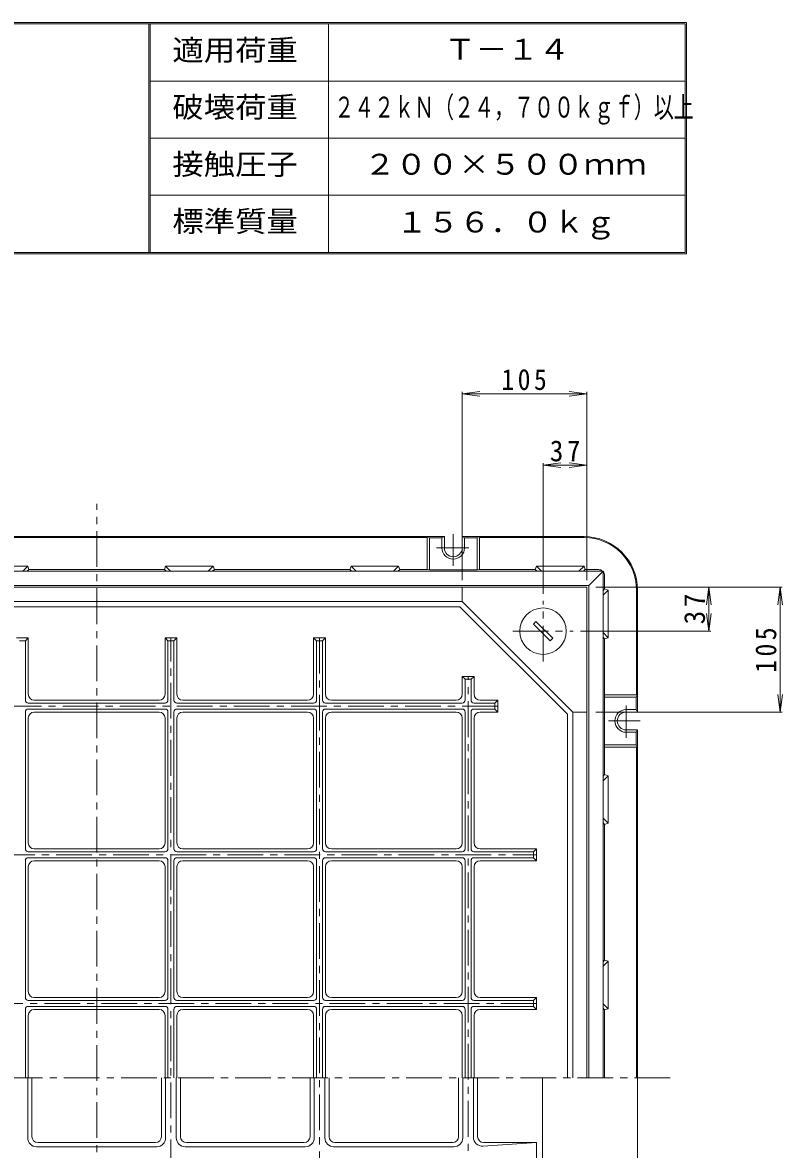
# Model space of a CAD drawing. Units: millimetres, scale not verified. Extents: x -1152 to 1125, y -823 to 838.
# Drawn here: x -538 to 101, y -109 to 838 of the extents above; entities that cross this region are included whole.
import ezdxf
from ezdxf.enums import TextEntityAlignment as Align

# ---------------------------------------------------------------- set-up
doc = ezdxf.new("R2010")
doc.units = ezdxf.units.MM
doc.header["$LTSCALE"] = 6
doc.linetypes.add('CHAIN1', pattern=[8, 5, -1, 1, -1])
for name, color, linetype, lineweight in [('1-0_1-0ﾚｲﾔ', 2, 'Continuous', 9), ('1-1_1-1ﾚｲﾔ', 3, 'Continuous', 9), ('1-F', 7, 'Continuous', 9), ('F-4_F-4ﾚｲﾔ', 2, 'Continuous', 9)]:
    doc.layers.add(name, color=color, linetype=linetype, lineweight=lineweight)
doc.styles.add('ＭＳ ゴシック', font='')
doc.styles.get('ＭＳ ゴシック').set_extended_font_data('MS Gothic')

msp = doc.modelspace()

# ---------------------------------------------------------------- linework, layer by layer
at = {"layer": '1-0_1-0ﾚｲﾔ', "linetype": 'CHAIN1'}
for p, q in [((-175.847, 408.112), (-175.847, 381.466)), ((-189.964, 396.465), (-162.774, 396.465)), ((-30.347, 236.849), (-30.347, 264.038)), ((-18.701, 250.965), (-45.347, 250.965))]:
    msp.add_line(p, q, dxfattribs=at)
at = {"layer": '1-0_1-0ﾚｲﾔ'}
for p, q in [((-183.347, 405.965), (-768.347, 405.965)), ((-197.847, 405.165), (-753.847, 405.165)), ((-195.847, 404.965), (-197.847, 405.965)), ((-197.847, 405.965), (-197.847, 378.215)), ((-185.347, 404.965), (-195.847, 404.965)), ((-195.847, 404.965), (-195.847, 378.117)), ((-185.347, 404.965), (-185.347, 396.465)), ((-168.347, 405.965), (-166.347, 404.965)), ((-168.347, 405.965), (-168.347, 396.465)), ((-65.847, 405.965), (-168.347, 405.965)), ((-166.347, 404.965), (-166.347, 396.465)), ((-155.847, 404.965), (-166.347, 404.965)), ((-155.847, 404.965), (-153.847, 405.965)), ((-155.847, 404.965), (-155.847, 378.117)), ((-153.847, 405.965), (-153.847, 378.215)), ((-65.847, 405.165), (-153.847, 405.165)), ((-533.847, 381.219), (-573.847, 381.219)), ((-538.101, 376.965), (-533.847, 381.219)), ((-532.846, 378.215), (-533.847, 381.219)), ((-418.849, 378.215), (-417.847, 381.219)), ((-413.594, 376.965), (-417.847, 381.219)), ((-417.847, 381.219), (-377.847, 381.219)), ((-382.101, 376.965), (-377.847, 381.219)), ((-376.846, 378.215), (-377.847, 381.219)), ((-262.848, 378.215), (-261.847, 381.219)), ((-257.594, 376.965), (-261.847, 381.219)), ((-261.847, 381.219), (-221.847, 381.219)), ((-226.101, 376.965), (-221.847, 381.219)), ((-220.846, 378.215), (-221.847, 381.219)), ((-106.848, 378.215), (-105.847, 381.219)), ((-101.594, 376.965), (-105.847, 381.219)), ((-105.847, 381.219), (-65.847, 381.219)), ((-70.101, 376.965), (-65.847, 381.219)), ((-64.846, 378.215), (-65.847, 381.219)), ((-49.847, 376.965), (-901.847, 376.965)), ((-532.846, 378.215), (-534.346, 376.965)), ((-418.849, 378.215), (-532.846, 378.215)), ((-418.849, 378.215), (-417.348, 376.965)), ((-376.846, 378.215), (-378.346, 376.965)), ((-262.848, 378.215), (-376.846, 378.215)), ((-262.849, 378.215), (-261.348, 376.965)), ((-220.846, 378.215), (-222.346, 376.965)), ((-197.847, 378.215), (-220.846, 378.215)), ((-197.847, 378.215), (-195.847, 378.117)), ((-155.847, 378.117), (-195.847, 378.117)), ((-155.847, 378.117), (-153.847, 378.215)), ((-153.847, 378.215), (-106.849, 378.215)), ((-106.849, 378.215), (-105.348, 376.965)), ((-64.846, 378.215), (-66.346, 376.965)), ((-53.597, 378.215), (-64.846, 378.215)), ((-49.847, 376.965), (-61.847, 364.965)), ((-49.847, 376.965), (-49.847, -49.035)), ((-48.598, 373.215), (-48.598, 361.966)), ((-889.847, 364.965), (-61.847, 364.965)), ((-61.847, -49.035), (-61.847, 364.965)), ((-48.598, 361.966), (-49.847, 360.466)), ((-49.847, 356.711), (-45.594, 360.965)), ((-48.598, 361.966), (-45.594, 360.965)), ((-45.594, 320.965), (-45.594, 360.965)), ((-21.647, 360.965), (-21.647, 272.965)), ((-20.847, 360.965), (-20.847, 258.465)), ((-49.847, 325.219), (-45.594, 320.965)), ((-48.598, 319.964), (-49.847, 321.464)), ((-48.598, 319.964), (-45.594, 320.965)), ((-48.598, 272.965), (-48.598, 319.964)), ((-48.696, 270.965), (-48.598, 272.965)), ((-48.696, 270.965), (-48.696, 230.965)), ((-21.847, 270.965), (-48.696, 270.965)), ((-20.847, 272.965), (-48.598, 272.965)), ((-21.847, 270.965), (-20.847, 272.965)), ((-21.847, 270.965), (-21.847, 260.465)), ((-21.847, 260.465), (-30.347, 260.465)), ((-20.847, 258.465), (-30.347, 258.465)), ((-20.847, 258.465), (-21.847, 260.465)), ((-21.847, 241.465), (-30.347, 241.465)), ((-21.847, 241.465), (-21.847, 230.965)), ((-20.847, 243.465), (-20.847, -341.535)), ((-21.847, 230.965), (-48.696, 230.965)), ((-48.598, 228.965), (-48.696, 230.965)), ((-20.847, 228.965), (-48.598, 228.965)), ((-48.598, 228.965), (-48.598, 205.966)), ((-21.847, 230.965), (-20.847, 228.965)), ((-21.647, 228.965), (-21.647, -49.035)), ((-48.598, 205.966), (-49.847, 204.466)), ((-49.847, 200.712), (-45.594, 204.965)), ((-48.598, 205.966), (-45.594, 204.965)), ((-45.594, 164.965), (-45.594, 204.965)), ((-49.847, 169.219), (-45.594, 164.965)), ((-48.598, 163.964), (-49.847, 165.464)), ((-48.598, 163.964), (-45.594, 164.965)), ((-48.598, 163.964), (-48.598, 49.966)), ((-48.598, 49.966), (-49.847, 48.466)), ((-49.847, 44.712), (-45.594, 48.965)), ((-48.598, 49.966), (-45.594, 48.965)), ((-45.594, 8.965), (-45.594, 48.965)), ((-49.847, 13.219), (-45.594, 8.965)), ((-48.598, 7.964), (-49.847, 9.464)), ((-48.598, 7.964), (-45.594, 8.965)), ((-48.598, 7.964), (-48.598, -49.035)), ((-100.847, -304.035), (-100.847, -49.035))]:
    msp.add_line(p, q, dxfattribs=at)
for points in [[(-185.347, 404.965), (-183.347, 405.965), (-183.347, 396.465)], [(-21.847, 241.465), (-20.847, 243.465), (-30.347, 243.465)]]:
    msp.add_lwpolyline(points, dxfattribs=at)
for centre, radius, start, end in [((-65.847, 360.965), 45, 0, 90), ((-65.847, 360.965), 44.2, 0, 90), ((-175.847, 396.465), 9.5, 180, 0), ((-175.847, 396.465), 7.5, 180, 0), ((-53.597, 373.215), 5, 48.59082, 90), ((-53.597, 373.215), 5, 0, 41.40918), ((-30.347, 250.965), 9.5, 90, 270), ((-30.347, 250.965), 7.5, 90, 270)]:
    msp.add_arc(centre, radius, start, end, dxfattribs=at)
at = {"layer": '1-1_1-1ﾚｲﾔ', "linetype": 'CHAIN1'}
for p, q in [((-475.847, -531.535), (-475.847, 433.465)), ((-100.347, 300.965), (-100.347, 351.965)), ((-125.847, 326.465), (-74.847, 326.465)), ((-413.347, -419.035), (-413.347, 320.965)), ((-288.347, 320.965), (-288.347, -419.035)), ((-163.347, -386.535), (-163.347, 288.465)), ((-138.347, 263.465), (-813.347, 263.465)), ((-845.847, 138.465), (-105.847, 138.465)), ((-105.847, 13.465), (-845.847, 13.465)), ((6.653, -49.035), (-958.347, -49.035))]:
    msp.add_line(p, q, dxfattribs=at)
at = {"layer": '1-1_1-1ﾚｲﾔ'}
for p, q in [((-168.347, 351.465), (-168.347, 363.465)), ((-63.347, 363.465), (-63.347, -49.035)), ((-168.347, 351.465), (-75.347, 258.465)), ((-170.211, 346.965), (-781.483, 346.965)), ((-108.479, 332.476), (-94.337, 318.333)), ((-543.347, 320.965), (-533.347, 320.965)), ((-540.847, 318.465), (-535.847, 318.465)), ((-535.847, 318.465), (-533.347, 320.965)), ((-535.847, 268.465), (-535.847, 318.465)), ((-533.347, 273.465), (-533.347, 320.965)), ((-408.348, 320.965), (-418.348, 320.965)), ((-415.848, 318.465), (-418.348, 320.965)), ((-418.348, 273.465), (-418.348, 320.965)), ((-410.847, 318.465), (-415.848, 318.465)), ((-415.848, 268.465), (-415.848, 318.465)), ((-410.847, 318.465), (-408.348, 320.965)), ((-410.847, 268.465), (-410.847, 318.465)), ((-408.348, 273.465), (-408.348, 320.965)), ((-283.347, 320.965), (-293.347, 320.965)), ((-290.847, 318.465), (-293.347, 320.965)), ((-293.347, 273.465), (-293.347, 320.965)), ((-285.847, 318.465), (-290.847, 318.465)), ((-290.847, 268.465), (-290.847, 318.465)), ((-285.847, 318.465), (-283.347, 320.965)), ((-285.847, 268.465), (-285.847, 318.465)), ((-283.347, 273.465), (-283.347, 320.965)), ((-92.216, 320.455), (-94.337, 318.333)), ((-158.347, 288.465), (-168.347, 288.465)), ((-165.847, 285.965), (-168.347, 288.465)), ((-168.347, 273.465), (-168.347, 288.465)), ((-160.847, 285.965), (-165.847, 285.965)), ((-165.847, 268.465), (-165.847, 285.965)), ((-160.847, 285.965), (-158.347, 288.465)), ((-160.847, 268.465), (-160.847, 285.965)), ((-158.347, 273.465), (-158.347, 288.465)), ((-533.347, 265.965), (-418.348, 265.965)), ((-528.347, 268.465), (-423.347, 268.465)), ((-293.347, 265.965), (-408.348, 265.965)), ((-403.348, 268.465), (-298.347, 268.465)), ((-168.347, 265.965), (-283.347, 265.965)), ((-278.347, 268.465), (-173.347, 268.465)), ((-158.347, 265.965), (-140.847, 265.965)), ((-153.347, 268.465), (-138.347, 268.465)), ((-140.847, 265.965), (-138.347, 268.465)), ((-140.847, 260.965), (-140.847, 265.965)), ((-138.347, 258.465), (-138.347, 268.465)), ((-535.847, 258.465), (-535.847, 143.465)), ((-533.347, 260.965), (-418.348, 260.965)), ((-528.347, 258.465), (-423.347, 258.465)), ((-415.848, 258.465), (-415.848, 143.465)), ((-410.847, 258.465), (-410.847, 143.465)), ((-293.347, 260.965), (-408.348, 260.965)), ((-403.348, 258.465), (-298.347, 258.465)), ((-290.847, 258.465), (-290.847, 143.465)), ((-285.847, 258.465), (-285.847, 143.465)), ((-168.347, 260.965), (-283.347, 260.965)), ((-278.347, 258.465), (-173.347, 258.465)), ((-165.847, 258.465), (-165.847, 143.465)), ((-160.847, 258.465), (-160.847, 143.465)), ((-158.347, 260.965), (-140.847, 260.965)), ((-153.347, 258.465), (-138.347, 258.465)), ((-140.847, 260.965), (-138.347, 258.465)), ((-75.347, 258.465), (-63.347, 258.465)), ((-75.347, -49.035), (-75.347, 258.465)), ((-533.347, 148.465), (-533.347, 253.465)), ((-418.348, 148.465), (-418.348, 253.465)), ((-408.348, 148.465), (-408.348, 253.465)), ((-293.347, 148.465), (-293.347, 253.465)), ((-283.347, 148.465), (-283.347, 253.465)), ((-168.347, 148.465), (-168.347, 253.465)), ((-158.347, 148.465), (-158.347, 253.465)), ((-528.347, 143.465), (-423.347, 143.465)), ((-298.347, 143.465), (-403.348, 143.465)), ((-173.347, 143.465), (-278.347, 143.465)), ((-153.347, 143.465), (-105.847, 143.465)), ((-108.347, 140.965), (-105.847, 143.465)), ((-105.847, 133.465), (-105.847, 143.465)), ((-535.847, 133.465), (-535.847, 18.465)), ((-533.347, 140.965), (-418.348, 140.965)), ((-533.347, 135.965), (-418.348, 135.965)), ((-528.347, 133.465), (-423.347, 133.465)), ((-415.848, 133.465), (-415.848, 18.465)), ((-410.847, 133.465), (-410.847, 18.465)), ((-408.348, 140.965), (-293.347, 140.965)), ((-408.348, 135.965), (-293.347, 135.965)), ((-298.347, 133.465), (-403.348, 133.465)), ((-290.847, 133.465), (-290.847, 18.465)), ((-285.847, 133.465), (-285.847, 18.465)), ((-283.347, 140.965), (-168.347, 140.965)), ((-283.347, 135.965), (-168.347, 135.965)), ((-173.347, 133.465), (-278.347, 133.465)), ((-165.847, 133.465), (-165.847, 18.465)), ((-160.847, 133.465), (-160.847, 18.465)), ((-158.347, 140.965), (-108.347, 140.965)), ((-158.347, 135.965), (-108.347, 135.965)), ((-153.347, 133.465), (-105.847, 133.465)), ((-108.347, 135.965), (-108.347, 140.965)), ((-108.347, 135.965), (-105.847, 133.465)), ((-533.347, 23.465), (-533.347, 128.465)), ((-418.348, 23.465), (-418.348, 128.465)), ((-408.348, 23.465), (-408.348, 128.465)), ((-293.347, 23.465), (-293.347, 128.465)), ((-283.347, 23.465), (-283.347, 128.465)), ((-168.347, 23.465), (-168.347, 128.465)), ((-158.347, 23.465), (-158.347, 128.465)), ((-533.347, 15.965), (-418.348, 15.965)), ((-533.347, 10.965), (-418.348, 10.965)), ((-528.347, 18.465), (-423.347, 18.465)), ((-293.347, 15.965), (-408.348, 15.965)), ((-293.347, 10.965), (-408.348, 10.965)), ((-403.348, 18.465), (-298.347, 18.465)), ((-168.347, 15.965), (-283.347, 15.965)), ((-168.347, 10.965), (-283.347, 10.965)), ((-278.347, 18.465), (-173.347, 18.465)), ((-158.347, 15.965), (-108.347, 15.965)), ((-158.347, 10.965), (-108.347, 10.965)), ((-153.347, 18.465), (-105.847, 18.465)), ((-108.347, 15.965), (-105.847, 18.465)), ((-108.347, 10.965), (-108.347, 15.965)), ((-108.347, 10.965), (-105.847, 8.465)), ((-105.847, 8.465), (-105.847, 18.465)), ((-535.847, 8.465), (-535.847, -49.035)), ((-533.347, 3.465), (-533.347, -49.035)), ((-528.347, 8.465), (-423.347, 8.465)), ((-418.348, 3.465), (-418.348, -49.035)), ((-415.848, 8.465), (-415.848, -49.035)), ((-410.847, 8.465), (-410.847, -49.035)), ((-408.348, 3.465), (-408.348, -49.035)), ((-403.348, 8.465), (-298.347, 8.465)), ((-293.347, 3.465), (-293.347, -49.035)), ((-290.847, 8.465), (-290.847, -49.035)), ((-285.847, 8.465), (-285.847, -49.035)), ((-283.347, 3.465), (-283.347, -49.035)), ((-278.347, 8.465), (-173.347, 8.465)), ((-168.347, 3.465), (-168.347, -49.035)), ((-165.847, 8.465), (-165.847, -49.035)), ((-160.847, 8.465), (-160.847, -49.035)), ((-158.347, 3.465), (-158.347, -49.035)), ((-153.347, 8.465), (-105.847, 8.465)), ((-533.847, -99.535), (-533.847, -49.035)), ((-530.347, -98.535), (-530.347, -49.035)), ((-421.347, -98.535), (-421.347, -49.035)), ((-417.847, -99.535), (-417.847, -49.035)), ((-408.847, -99.535), (-408.847, -49.035)), ((-405.347, -98.535), (-405.347, -49.035)), ((-296.347, -98.535), (-296.347, -49.035)), ((-292.847, -99.535), (-292.847, -49.035)), ((-283.847, -99.535), (-283.847, -49.035)), ((-280.347, -98.535), (-280.347, -49.035)), ((-171.347, -98.535), (-171.347, -49.035)), ((-167.847, -99.535), (-167.847, -49.035)), ((-158.847, -99.023), (-158.847, -49.035)), ((-155.347, -98.535), (-155.347, -49.035)), ((-525.347, -103.535), (-426.347, -103.535)), ((-400.347, -103.535), (-301.347, -103.535)), ((-275.347, -103.535), (-176.347, -103.535)), ((-150.853, -106.507), (-105.847, -103.535)), ((-150.347, -103.535), (-105.847, -103.535)), ((-105.847, -103.535), (-105.847, -119.535)), ((-526.347, -107.035), (-425.347, -107.035)), ((-401.347, -107.035), (-300.347, -107.035)), ((-276.347, -107.035), (-175.347, -107.035))]:
    msp.add_line(p, q, dxfattribs=at)
for points in [[(-63.347, 363.465), (-888.347, 363.465), (-888.347, -49.035)], [(-168.347, 351.465), (-783.347, 351.465), (-783.347, 363.465)], [(-79.847, -49.035), (-79.847, 256.601), (-170.211, 346.965)], [(-92.216, 320.455), (-106.358, 334.597), (-108.479, 332.476)]]:
    msp.add_lwpolyline(points, dxfattribs=at)
msp.add_circle((-100.347, 326.465), 19.5, dxfattribs=at)
for centre, radius, start, end in [((-533.347, 268.465), 2.5, 180, 270), ((-528.347, 273.465), 5, 180, 270), ((-423.347, 273.465), 5, 270, 0), ((-418.348, 268.465), 2.5, 270, 0), ((-408.348, 268.465), 2.5, 180, 270), ((-403.348, 273.465), 5, 180, 270), ((-298.347, 273.465), 5, 270, 0), ((-293.347, 268.465), 2.5, 270, 0), ((-283.347, 268.465), 2.5, 180, 270), ((-278.347, 273.465), 5, 180, 270), ((-173.347, 273.465), 5, 270, 0), ((-168.347, 268.465), 2.5, 270, 0), ((-158.347, 268.465), 2.5, 180, 270), ((-153.347, 273.465), 5, 180, 270), ((-533.347, 258.465), 2.5, 90, 180), ((-528.347, 253.465), 5, 90, 180), ((-423.347, 253.465), 5, 0, 90), ((-418.348, 258.465), 2.5, 0, 90), ((-408.348, 258.465), 2.5, 90, 180), ((-403.348, 253.465), 5, 90, 180), ((-298.347, 253.465), 5, 0, 90), ((-293.347, 258.465), 2.5, 0, 90), ((-283.347, 258.465), 2.5, 90, 180), ((-278.347, 253.465), 5, 90, 180), ((-173.347, 253.465), 5, 0, 90), ((-168.347, 258.465), 2.5, 0, 90), ((-158.347, 258.465), 2.5, 90, 180), ((-153.347, 253.465), 5, 90, 180), ((-533.347, 143.465), 2.5, 180, 270), ((-528.347, 148.465), 5, 180, 270), ((-423.347, 148.465), 5, 270, 0), ((-418.348, 143.465), 2.5, 270, 0), ((-408.348, 143.465), 2.5, 180, 270), ((-403.348, 148.465), 5, 180, 270), ((-298.347, 148.465), 5, 270, 0), ((-293.347, 143.465), 2.5, 270, 0), ((-283.347, 143.465), 2.5, 180, 270), ((-278.347, 148.465), 5, 180, 270), ((-173.347, 148.465), 5, 270, 0), ((-168.347, 143.465), 2.5, 270, 0), ((-158.347, 143.465), 2.5, 180, 270), ((-153.347, 148.465), 5, 180, 270), ((-533.347, 133.465), 2.5, 90, 180), ((-528.347, 128.465), 5, 90, 180), ((-423.347, 128.465), 5, 0, 90), ((-418.348, 133.465), 2.5, 0, 90), ((-408.348, 133.465), 2.5, 90, 180), ((-403.348, 128.465), 5, 90, 180), ((-298.347, 128.465), 5, 0, 90), ((-293.347, 133.465), 2.5, 0, 90), ((-283.347, 133.465), 2.5, 90, 180), ((-278.347, 128.465), 5, 90, 180), ((-173.347, 128.465), 5, 0, 90), ((-168.347, 133.465), 2.5, 0, 90), ((-158.347, 133.465), 2.5, 90, 180), ((-153.347, 128.465), 5, 90, 180), ((-528.347, 23.465), 5, 180, 270), ((-423.347, 23.465), 5, 270, 0), ((-403.348, 23.465), 5, 180, 270), ((-298.347, 23.465), 5, 270, 0), ((-278.347, 23.465), 5, 180, 270), ((-173.347, 23.465), 5, 270, 0), ((-153.347, 23.465), 5, 180, 270), ((-533.347, 18.465), 2.5, 180, 270), ((-533.347, 8.465), 2.5, 90, 180), ((-418.348, 18.465), 2.5, 270, 0), ((-418.348, 8.465), 2.5, 0, 90), ((-408.348, 18.465), 2.5, 180, 270), ((-408.348, 8.465), 2.5, 90, 180), ((-293.347, 18.465), 2.5, 270, 0), ((-293.347, 8.465), 2.5, 0, 90), ((-283.347, 18.465), 2.5, 180, 270), ((-283.347, 8.465), 2.5, 90, 180), ((-168.347, 18.465), 2.5, 270, 0), ((-168.347, 8.465), 2.5, 0, 90), ((-158.347, 18.465), 2.5, 180, 270), ((-158.347, 8.465), 2.5, 90, 180), ((-528.347, 3.465), 5, 90, 180), ((-423.347, 3.465), 5, 0, 90), ((-403.348, 3.465), 5, 90, 180), ((-298.347, 3.465), 5, 0, 90), ((-278.347, 3.465), 5, 90, 180), ((-173.347, 3.465), 5, 0, 90), ((-153.347, 3.465), 5, 90, 180), ((-526.347, -99.535), 7.5, 180, 270), ((-525.347, -98.535), 5, 180, 270), ((-426.347, -98.535), 5, 270, 0), ((-425.347, -99.535), 7.5, 270, 0), ((-401.347, -99.535), 7.5, 180, 270), ((-400.347, -98.535), 5, 180, 270), ((-301.347, -98.535), 5, 270, 0), ((-300.347, -99.535), 7.5, 270, 0), ((-276.347, -99.535), 7.5, 180, 270), ((-275.347, -98.535), 5, 180, 270), ((-176.347, -98.535), 5, 270, 0), ((-175.347, -99.535), 7.5, 270, 0), ((-151.347, -99.023), 7.5, 180, 273.77843), ((-150.347, -98.535), 5, 180, 270)]:
    msp.add_arc(centre, radius, start, end, dxfattribs=at)
at = {"layer": '1-F'}
for p, q in [((-168.347, 525.965), (-153.476, 527.923)), ((-168.347, 369.465), (-168.347, 527.765)), ((-168.347, 525.965), (-63.348, 525.965)), ((-168.347, 525.965), (-153.476, 524.007)), ((-63.348, 525.965), (-78.219, 527.923)), ((-63.348, 525.965), (-78.219, 524.007)), ((-63.348, 369.465), (-63.348, 527.765)), ((-100.347, 465.965), (-85.476, 467.923)), ((-100.347, 357.965), (-100.347, 467.765)), ((-100.347, 465.965), (-63.348, 465.965)), ((-100.347, 465.965), (-85.476, 464.007)), ((-63.348, 465.965), (-78.219, 467.923)), ((-63.348, 465.965), (-78.219, 464.007)), ((-55.847, 363.465), (100.953, 363.465)), ((39.153, 363.465), (37.195, 348.593)), ((39.153, 326.465), (39.153, 363.465)), ((39.153, 363.465), (41.111, 348.593)), ((99.153, 363.465), (97.195, 348.593)), ((99.153, 258.465), (99.153, 363.465)), ((99.153, 363.465), (101.111, 348.593)), ((39.153, 326.465), (37.195, 341.337)), ((39.153, 326.465), (41.111, 341.337)), ((-68.847, 326.465), (40.953, 326.465)), ((99.153, 258.465), (97.195, 273.337)), ((99.153, 258.465), (101.111, 273.337)), ((-55.847, 258.465), (100.953, 258.465))]:
    msp.add_line(p, q, dxfattribs=at)
at = {"layer": 'F-4_F-4ﾚｲﾔ', "color": 7}
for p, q in [((-432, 836.935), (-432, 644.935)), ((-430.8, 836.935), (-430.8, 644.935)), ((-280.8, 836.935), (-280.8, 644.935)), ((20.4, 838.135), (20.4, 643.735)), ((-430.8, 788.935), (19.2, 788.935)), ((-430.8, 740.935), (19.2, 740.935)), ((-430.8, 692.935), (19.2, 692.935)), ((20.4, 643.735), (-1152, 643.735))]:
    msp.add_line(p, q, dxfattribs=at)
msp.add_lwpolyline([(-1152, 643.735), (-1152, 838.135), (20.4, 838.135)], dxfattribs=at)
msp.add_lwpolyline([(-1150.8, 644.935), (-1150.8, 836.935), (19.2, 836.935), (19.2, 644.935)], close=True, dxfattribs=at)

# ---------------------------------------------------------------- texts
at = {"layer": '1-F', "color": 2, "char_height": 17.6, "attachment_point": 7, "style": 'ＭＳ ゴシック'}
for s, insert in [('\\T1.27;\\W0.9;105', (-135.348, 528.965)), ('\\T1.27;\\W0.95;37', (-94.598, 468.965))]:
    msp.add_mtext(s, dxfattribs=dict(at, insert=insert))
at = {"layer": '1-F', "color": 2, "char_height": 17.6, "attachment_point": 7, "rotation": 90, "style": 'ＭＳ ゴシック'}
for s, insert in [('\\T1.27;\\W0.95;37', (36.153, 332.215)), ('\\T1.27;\\W0.9;105', (96.153, 291.465))]:
    msp.add_mtext(s, dxfattribs=dict(at, insert=insert))
at = {"layer": 'F-4_F-4ﾚｲﾔ', "style": 'ＭＳ ゴシック', "width": 1.1}
for s, p in [('適用荷重', (-412.2, 800.935)), ('Ｔ－１４', (-183.3, 801.535)), ('破壊荷重', (-412.2, 752.935)), ('接触圧子', (-412.2, 704.935)), ('２００×５００ｍｍ', (-250.8, 704.935)), ('標準質量', (-412.2, 656.935)), ('１５６．０ｋｇ', (-223.8, 656.335))]:
    msp.add_text(s, height=17.6, dxfattribs=at).set_placement(p, align=Align.BOTTOM_LEFT)
at = {"layer": 'F-4_F-4ﾚｲﾔ', "color": 6, "style": 'ＭＳ ゴシック', "width": 0.7}
msp.add_text('２４２ｋＮ（２４，７００ｋｇｆ）以上', height=17.6, dxfattribs=at).set_placement((-276, 752.935), align=Align.BOTTOM_LEFT)

doc.saveas('drawing.dxf')
